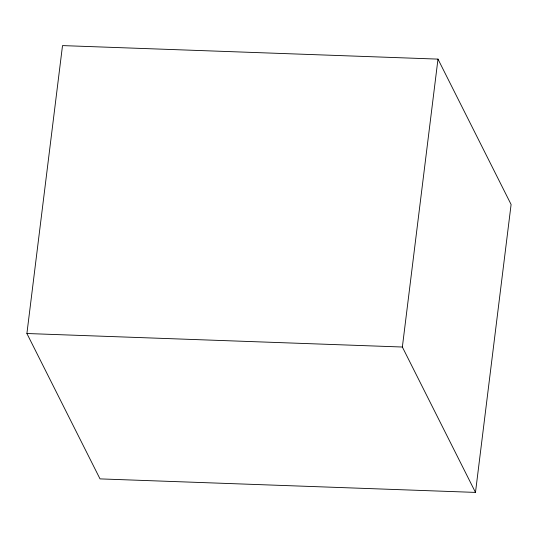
<?xml version="1.0" encoding="UTF-8"?>
<svg xmlns="http://www.w3.org/2000/svg" width="538" height="538" viewBox="0 0 538 538"><rect width="100%" height="100%" fill="white"/><g stroke="black" fill="none" stroke-linecap="round" stroke-linejoin="round"><path stroke-width="0.81" d="M26.9 333.513L62.516 45.595L437.986 59.113L511.1 204.487L475.484 492.405L100.014 478.887L26.9 333.513L402.363 347.023L475.484 492.405M402.363 347.023L437.986 59.113"/></g></svg>
